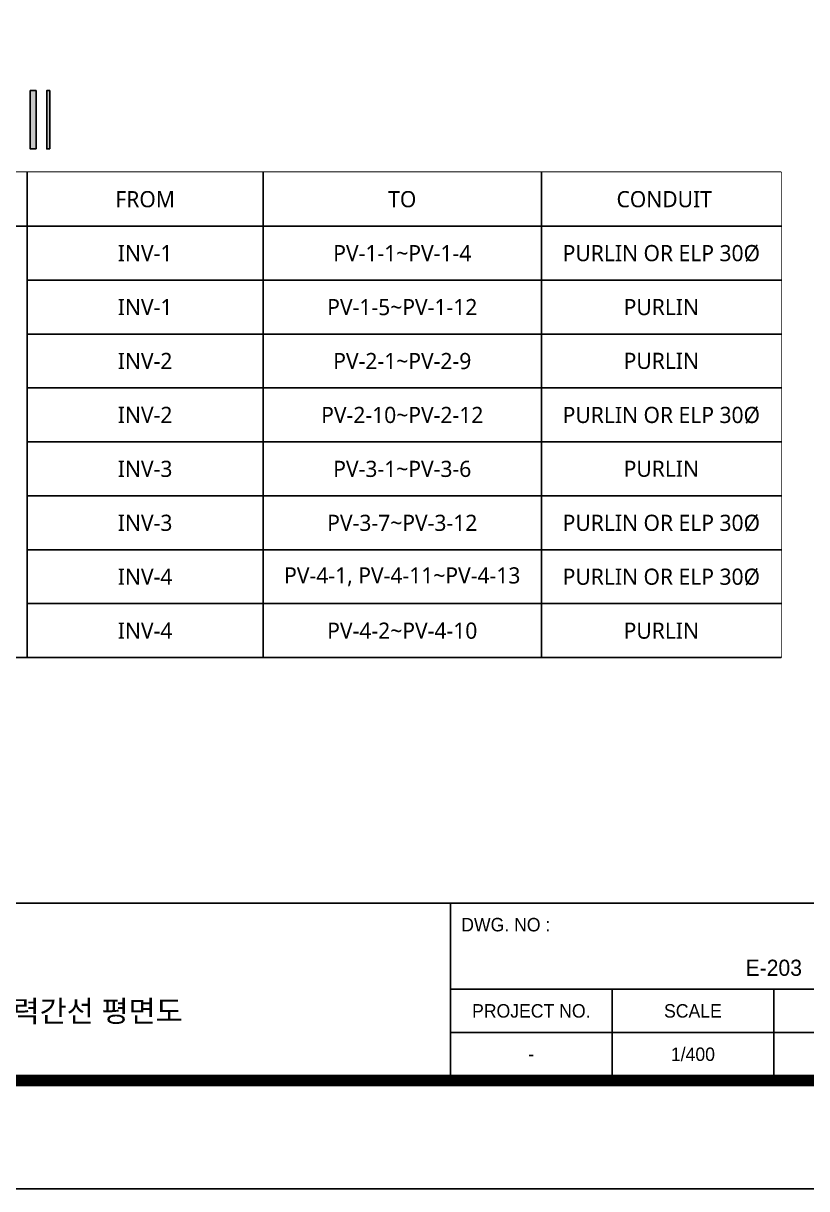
# Model space of a CAD drawing. Header units: millimetres. Extents: x 10297564 to 11610295, y -9287743 to -8409454.
# Drawn here: x 10809408 to 10838487, y -8959388 to -8916134 of the extents above; entities that cross this region are included whole.
import ezdxf
from ezdxf.enums import TextEntityAlignment as Align

# ---------------------------------------------------------------- set-up
doc = ezdxf.new("R2010")
doc.units = ezdxf.units.MM
doc.header["$LTSCALE"] = 100
for name, color, linetype in [('_도곽_마크', 7, 'Continuous'), ('BOX', 7, 'Continuous'), ('BOX_Def', 8, 'Continuous'), ('E-TEXT-BOX', 7, 'Continuous'), ('text', 7, 'Continuous'), ('TEXTLINE', 1, 'Continuous')]:
    doc.layers.add(name, color=color, linetype=linetype)
doc.layers.add('DIJ1-TEXT', color=7, linetype='Continuous', lineweight=5)
doc.layers.add('TITLE', color=7, linetype='Continuous', lineweight=0)
doc.styles.add('MG', font='malgun.ttf')
doc.styles.add('RomanS', font='Dotum.ttf')

# ---------------------------------------------------------------- blocks, each defined once
blk = doc.blocks.new('A$C78AD5414')
at = {"layer": '_도곽_마크'}
for points in [[(536, 53), (400, 53)], [(536, 53), (536, 21)], [(536, 53), (656, 53)], [(536, 37), (656, 37)], [(566, 37), (566, 21)], [(596, 37), (596, 21)], [(536, 29), (656, 29)], [(40, 21), (811, 21)]]:
    blk.add_lwpolyline(points, dxfattribs=at)
at = {"layer": 'BOX', "const_width": 2}
blk.add_lwpolyline([(40, 20), (40, 574), (811, 574), (811, 20)], close=True, dxfattribs=at)
at = {"layer": 'BOX_Def'}
blk.add_lwpolyline([(0, 0), (841, 0), (841, 594), (0, 594)], close=True, dxfattribs=at)
at = {"layer": 'DIJ1-TEXT', "style": 'RomanS'}
blk.add_text('DWG. NO :', height=2.5, dxfattribs=at).set_placement((538, 49), align=Align.MIDDLE_LEFT)
for s, p in [('PROJECT NO.', (551, 33)), ('SCALE', (581, 33))]:
    blk.add_text(s, height=2.5, dxfattribs=at).set_placement(p, align=Align.MIDDLE)

msp = doc.modelspace()

# ---------------------------------------------------------------- hatches: boundary and pattern name
at = {"layer": 'TEXTLINE', "linetype": 'Continuous'}
h = msp.add_hatch(color=1, dxfattribs=at)
h.set_gradient(color1=(153, 76, 0), one_color=1, tint=1)
h.paths.add_polyline_path([(10809880.5, -8920795.8), (10809880.5, -8918629.1), (10809663.8, -8918629.1), (10809663.8, -8920795.8)])
h = msp.add_hatch(color=1, dxfattribs=at)
h.set_gradient(color1=(153, 76, 0), one_color=1, tint=1)
h.paths.add_polyline_path([(10810389.1, -8920795.8), (10810389.1, -8918629.1), (10810280.8, -8918629.1), (10810280.8, -8920795.8)])

# ---------------------------------------------------------------- linework, layer by layer
at = {"layer": 'E-TEXT-BOX', "color": 1}
for p, q in [((10793386.4, -8921660.3), (10837539.9, -8921660.3)), ((10837539.9, -8921660.3), (10837539.9, -8939675.3))]:
    msp.add_line(p, q, dxfattribs=at)
at = {"layer": 'TEXTLINE', "color": 1, "linetype": 'Continuous'}
for points in [[(10809880.5, -8920795.8), (10809880.5, -8918629.1), (10809663.8, -8918629.1), (10809663.8, -8920795.8)], [(10810389.1, -8920795.8), (10810389.1, -8918629.1), (10810280.8, -8918629.1), (10810280.8, -8920795.8)]]:
    msp.add_lwpolyline(points, close=True, dxfattribs=at)

# ---------------------------------------------------------------- block references
at = {"layer": 'TITLE', "color": 4, "xscale": 200, "yscale": 200, "zscale": 200}
msp.add_blockref('A$C78AD5414', (10718064, -8959387.5), dxfattribs=at)

# ---------------------------------------------------------------- texts
at = {"layer": 'DIJ1-TEXT', "color": 2, "style": 'RomanS'}
for s, height, p in [('E-203', 600, (10837264, -8951187.5)), ('전력간선 평면도', 800, (10811664, -8952787.5)), ('1/400', 500, (10834264, -8954387.5))]:
    msp.add_text(s, height=height, dxfattribs=at).set_placement(p, align=Align.MIDDLE)
msp.add_text('-', height=500, dxfattribs=at).set_placement((10828264, -8954387.5), align=Align.MIDDLE_CENTER)

# ---------------------------------------------------------------- next in the draw order: wipeouts: each hides what was drawn before it
at = {"color": 1}
msp.add_wipeout([(10793386.4, -8921660.3), (10793386.4, -8939675.3), (10837539.9, -8939675.3), (10837539.9, -8921660.3)], dxfattribs=at)

# ---------------------------------------------------------------- next in the draw order: linework, layer by layer
at = {"layer": 'E-TEXT-BOX', "color": 1}
for p, q in [((10809551.8, -8921660.3), (10809551.8, -8939675.3)), ((10818306.9, -8921660.3), (10818306.9, -8939675.3)), ((10828641.9, -8921660.3), (10828641.9, -8939675.3)), ((10828641.9, -8921660.3), (10828641.9, -8939675.3)), ((10793386.4, -8923662), (10837539.9, -8923662)), ((10809551.8, -8925663.7), (10837539.9, -8925663.7)), ((10809551.8, -8927665.3), (10837539.9, -8927665.3)), ((10809551.8, -8929667), (10837539.9, -8929667)), ((10809551.8, -8931668.6), (10837539.9, -8931668.6)), ((10809551.8, -8931668.6), (10837539.9, -8931668.6)), ((10809551.8, -8933670.3), (10837539.9, -8933670.3)), ((10809551.8, -8935672), (10837539.9, -8935672)), ((10809551.8, -8935672), (10837539.9, -8935672)), ((10809551.8, -8937673.6), (10837539.9, -8937673.6)), ((10793386.4, -8939675.3), (10837539.9, -8939675.3))]:
    msp.add_line(p, q, dxfattribs=at)

# ---------------------------------------------------------------- next in the draw order: texts
at = {"layer": 'text', "style": 'MG'}
for s, height, p in [('FROM', 600, (10813929.3, -8922661.2)), ('TO', 600, (10823474.4, -8922661)), ('CONDUIT', 600, (10833197.2, -8922661)), ('INV-1', 600, (10813929.3, -8924662.8)), ('PV-1-1~PV-1-4', 599.996, (10823474.4, -8924664.3)), ('PURLIN OR ELP 30%%C', 599.996, (10833090.9, -8924662.6)), ('INV-1', 600, (10813929.3, -8926664.5)), ('PV-1-5~PV-1-12', 599.996, (10823474.4, -8926665.9)), ('PURLIN', 600, (10833090.9, -8926664.3)), ('INV-2', 600, (10813929.3, -8928666.1)), ('PV-2-1~PV-2-9', 599.996, (10823474.4, -8928667.6)), ('PURLIN', 600, (10833090.9, -8928661.1)), ('INV-2', 600, (10813929.3, -8930667.8)), ('PV-2-10~PV-2-12', 599.996, (10823474.4, -8930669.2)), ('PURLIN OR ELP 30%%C', 599.996, (10833090.9, -8930669.2)), ('INV-3', 600, (10813929.3, -8932669.5)), ('PV-3-1~PV-3-6', 599.996, (10823474.4, -8932670.9)), ('PURLIN', 600, (10833090.9, -8932664.4)), ('INV-3', 600, (10813929.3, -8934671.1)), ('PV-3-7~PV-3-12', 599.996, (10823474.4, -8934672.6)), ('PURLIN OR ELP 30%%C', 599.996, (10833090.9, -8934672.6)), ('INV-4', 600, (10813929.3, -8936672.8)), ('PV-4-1, PV-4-11~PV-4-13', 599.996, (10823474.4, -8936623.9)), ('PURLIN OR ELP 30%%C', 599.996, (10833090.9, -8936672.6)), ('INV-4', 600, (10813929.3, -8938674.4)), ('PV-4-2~PV-4-10', 599.996, (10823474.4, -8938675.9)), ('PURLIN', 600, (10833090.9, -8938674.2))]:
    msp.add_text(s, height=height, dxfattribs=at).set_placement(p, align=Align.MIDDLE_CENTER)

doc.saveas('drawing.dxf')
